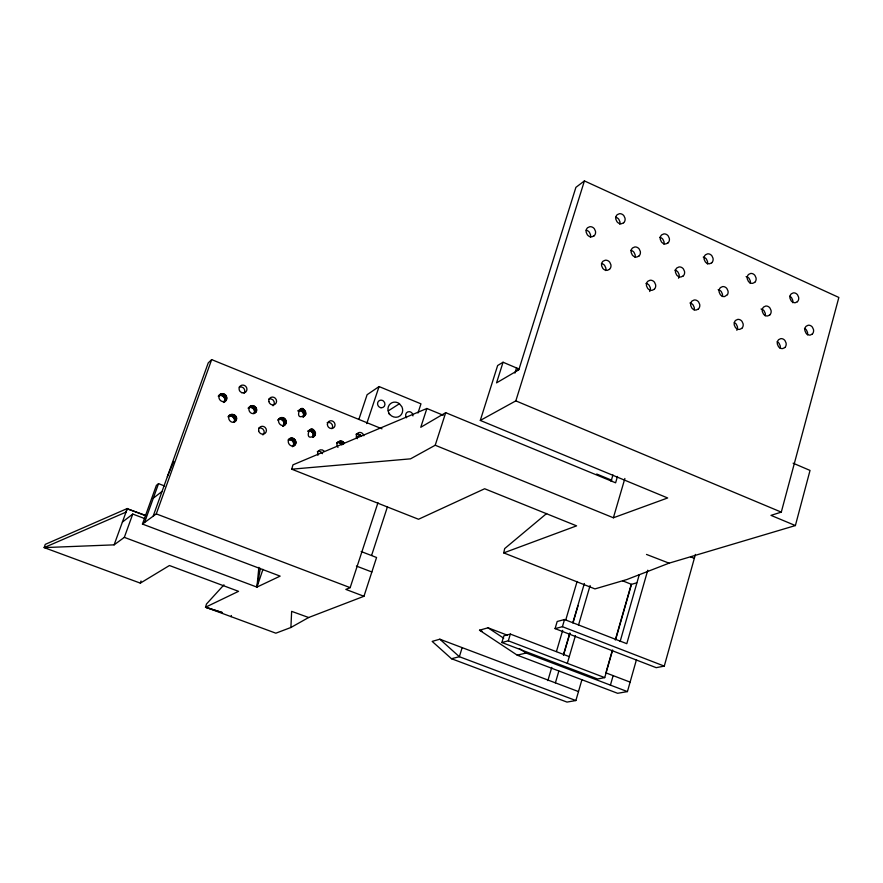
<?xml version="1.0" encoding="UTF-8"?>
<svg xmlns="http://www.w3.org/2000/svg" width="883" height="883" viewBox="0 0 883 883"><rect width="100%" height="100%" fill="white"/><g stroke="black" fill="none" stroke-linecap="round" stroke-linejoin="round"><path stroke-width="1.32" d="M223.962 584.844L206.49 604.005L205.54 607.217L275.849 633.188L290.904 627.493L291.644 611.356L308.642 617.515L363.962 596.279L376.566 557.493L361.158 551.533M114.117 544.855L127.34 508.487L45.265 544.37L44.15 547.603L114.117 544.855L124.326 537.361L256.92 587.107L258.874 567.339M164.691 486.025L158.543 483.652L156.379 485.374L142.439 524.061L280.132 576.124L256.92 587.107L260.375 568.387M315.397 434.756C311.368 417.24 301.578 445.164 315.397 434.756L312.615 437.217L314.955 435.65M305.739 414.337C301.721 396.82 291.898 424.701 305.739 414.337L302.99 416.875L305.297 415.231M313.057 436.334C314.182 433.266 310.728 429.889 307.714 431.279L310.043 429.679M293.046 445.926C295.253 442.869 291.522 438.365 288.101 439.966C293.101 433.586 300.176 444.591 292.372 446.666L295.319 444.381M303.432 415.992C304.569 412.924 301.103 409.557 298.09 410.926M283.377 425.496C285.595 422.438 281.876 417.935 278.443 419.524C283.388 413.012 290.463 424.061 282.703 426.235L285.617 423.873M256.015 411.997L253.885 413.674C256.136 410.595 252.361 406.081 248.918 407.67C252.571 401.666 260.529 410.253 254.481 413.255C250.044 415.352 246.368 407.935 251.037 405.97M235.949 420.705L233.885 422.361C236.478 418.862 231.357 414.039 228.024 416.853C231.059 411.025 240.088 416.842 235.264 421.445C231.467 424.668 226.136 418.299 230.077 415.176M224.127 401.754C226.732 398.233 221.6 393.41 218.256 396.235C222.759 388.818 231.523 399.326 223.443 402.482L226.158 400.021M793.122 463.189L810.031 470.429L795.384 525.562L669.071 563.166L626.864 579.535L594.943 588.906L503.718 552.89L504.679 548.586L546.676 513.476M795.384 525.562L770.98 515.363L781.289 512.129L838.85 297.461L584.414 180.916L575.904 187.351L518.818 369.811L496.555 382.858L503.056 362.24L519.061 369.028M647.758 570.208L626.798 643.685L564.535 619.524L557.184 621.489L555.076 628.619L656.201 667.669L664.27 666.113L695.429 554.414M507.228 635.142L488.023 627.802L479.502 630.208L517.228 655.164L617.625 693.298L627.427 691.599L636.477 659.601M503.718 552.89L576.588 525.849L484.657 488.752L418.52 519.259L291.732 469.193L292.968 464.844L426.875 408.487L443.244 415.242M606.246 671.533L612.283 650.495M615.296 639.976L631.146 584.756M569.281 656.621L510.352 634.082L503.895 635.815L501.864 642.515L597.625 678.983L604.734 677.614L612.647 650.02M615.661 639.513L631.488 584.347L636.72 582.846M620.131 641.511L639.237 574.756M610.418 685.131L613.133 675.627M231.026 616.632L231.368 615.484M578.475 691.566L439.833 639.204L432.162 641.4L451.5 658.729L566.996 702.084L575.882 700.539L581.886 679.822M291.732 469.193L410.54 458.84L435.22 445.242L613.387 517.78L624.877 478.476M611.069 481.279L612.934 474.955M563.575 654.237L569.734 633.266M572.813 622.791L584.358 583.475M555.396 682.846L558.851 671.069M563.464 655.374L569.999 633.122M573.078 622.658L578.078 605.639M617.471 476.445L615.606 482.813L445.694 412.67L420.772 427.284L426.875 408.487M567.316 663.332L575.451 635.561M578.531 625.021L590.109 585.517M555.076 628.619L562.416 626.698L564.535 619.524M547.868 680.605L551.765 667.382M556.445 651.522L562.681 630.363M565.804 619.789L577.107 581.444M501.864 642.515L508.321 640.826L510.352 634.082M462.151 647.636L459.359 656.709L451.5 658.729M613.387 517.78L667.658 497.968L480.286 420.429L515.827 400.871L584.414 180.916M514.921 373.101L516.533 367.957L518.321 370.021M480.286 420.429L497.637 365.529L503.056 362.24M145.938 515.562L127.119 508.729L126.015 512.107L44.15 547.603L140.342 583.133L141.015 580.992M435.22 445.242L445.694 412.67M363.962 596.279L345.849 589.403L350.165 587.648L377.968 502.703M371.666 555.208L387.372 506.997M417.979 413.012L420.97 403.84L379.072 386.555L367.107 394.712L358.906 419.27M366.743 423.608L379.072 386.555M256.92 587.107L262.957 569.369M142.439 524.061L156.28 513.895L211.666 359.613L381.986 428.818M144.547 522.515L158.543 483.652M153.156 516.191L208.245 362.88L211.666 359.613M124.326 537.361L132.759 514.061L145.552 518.906M167.373 476.643L173.741 461.456M342.648 444.458L344.271 443.432C342.052 438.1 334.083 443.089 337.979 447.394M280.673 417.88C275.507 420.142 280.684 428.178 284.944 424.613M220.264 394.48C216.335 397.593 221.677 403.95 225.474 400.75M219.127 395.716L221.147 393.95M220.11 395.441L222.13 393.686M221.136 395.441L223.167 393.686M222.152 395.705L224.183 393.95M223.079 396.213L225.099 394.458M223.841 396.942L225.882 395.198M224.414 397.836L226.445 396.092M224.735 398.829L226.776 397.085M224.801 399.856L226.832 398.123M224.591 400.86L226.622 399.116M228.885 416.334L230.938 414.657M229.856 416.07L231.909 414.392M230.882 416.059L232.946 414.381M231.898 416.323L233.962 414.646M232.814 416.831L234.878 415.153M233.587 417.56L235.651 415.882M234.161 418.443L236.236 416.776M248.057 408.2L250.165 406.5M234.492 419.436L236.556 417.769M249.889 407.394L252.008 405.694M234.547 420.463L236.622 418.807M250.904 407.394L253.035 405.694M234.337 421.467L236.412 419.811M251.909 407.659L254.039 405.959M252.825 408.167L254.955 406.467M253.587 408.884L255.728 407.195M254.161 409.778L256.291 408.078M254.481 410.761L256.622 409.072M254.547 411.787L256.677 410.109M254.337 412.78L256.478 411.103M122.395 522.085L132.759 514.061M153.311 498.178L162.064 491.423M278.333 419.502L279.812 418.399M277.659 420.231L279.138 419.138M279.403 419.248L281.633 417.604M280.419 419.248L282.648 417.593M281.412 419.502L283.642 417.858M282.317 420.01L284.558 418.365M283.079 420.727L285.319 419.083M298.012 410.882L300.375 409.248M283.642 421.61L285.882 419.966M299.039 410.65L301.335 408.984M300.043 410.65L302.339 408.972M283.962 422.593L286.202 420.959M301.026 410.904L303.333 409.237M284.028 423.619L286.269 421.986M283.829 424.613L286.07 422.979M301.931 411.412L304.227 409.734M282.604 426.213L284.094 425.131M302.681 412.129L304.988 410.463M303.244 413.001L305.551 411.335M303.564 413.984L305.871 412.328M303.631 415.01L305.937 413.343M303.101 417.052L304.635 415.948M289.061 439.69L291.324 438.123M290.077 439.679L292.339 438.111M291.059 439.933L293.333 438.365M291.964 440.44L294.238 438.873M292.726 441.158L294.999 439.591M308.664 431.003L310.993 429.403M293.299 442.03L295.573 440.474M309.668 430.992L311.997 429.392M310.65 431.246L312.979 429.646M293.62 443.023L295.904 441.456M311.556 431.754L313.884 430.153M293.686 444.039L295.971 442.493M293.487 445.032L295.772 443.487M312.306 432.46L314.646 430.871M312.858 433.343L315.209 431.754M313.189 434.326L315.529 432.736M313.255 435.341L315.595 433.763M312.737 437.427L314.293 436.379M336.699 442.935L339.149 441.379M336.732 442.924L340.098 441.103M388.277 410.86L399.447 403.73L401.942 406.875A7.759 7.207 57 0 1 400.142 415.794C396.412 418.884 390.485 416.842 388.675 412.571A7.759 7.207 57 0 1 390.485 403.641L392.096 402.67A7.759 7.207 57 0 1 399.447 403.73M337.67 442.648L341.092 441.092M338.664 442.637L339.635 442.891L342.074 441.345M339.635 442.891L340.529 443.387L342.968 441.842M340.529 443.387L341.279 444.094L343.719 442.56M356.279 437.262L360.551 434.568M294.646 445.12C290.397 448.707 285.242 440.694 290.364 438.398M140.342 583.133L169.437 565.517L238.542 591.334L205.54 607.217L222.328 612.592M290.904 627.493L308.642 617.515M646.499 554.436L669.071 563.166M517.228 655.164L526.091 653.023L627.427 691.599M205.54 607.217L222.505 612.603M127.119 508.729L145.794 515.716M575.882 700.539L459.359 656.709L439.833 639.204M156.28 513.895L350.165 587.648M605.87 672.846L630.109 682.117M508.321 640.826L604.734 677.614M479.502 630.208L482.074 631.19M356.401 566.058L371.853 571.985M562.416 626.698L664.27 666.113M622.614 580.815L631.488 584.347M690.572 556.842L694.325 558.365M596.698 474.016L611.809 480.253M515.827 400.871L781.289 512.129M488.023 627.802L503.696 638.188M519.381 648.575L526.091 653.023M341.279 444.094L341.831 444.966M388.575 412.957L389.558 414.557M406.555 417.78A3.874 3.587 58 0 1 409.502 411.688L410.44 411.931A3.874 3.587 58 0 1 412.957 415.915M327.151 422.659A3.974 3.731 54.1 0 1 332.019 428.586M268.774 399.083A4.018 3.786 48.6 0 1 273.035 405.794M258.62 428.211A4.029 3.819 49.2 0 1 262.902 434.944M317.946 455.275A3.996 3.775 55.4 0 1 324.293 451.279M317.339 451.621A3.985 3.764 55.3 0 1 322.483 453.674M357.273 438.708A3.962 3.72 56.7 0 1 358.421 432.736A3.962 3.72 56.7 0 1 363.829 435.761M355.937 434.304A3.951 3.698 56.6 0 1 361.004 436.345M239.194 387.151A4.04 3.819 45.6 0 1 244.161 393.167M777.139 341.765A4.901 4.216 65 0 1 779.093 343.332L780.175 345.695A5.199 4.47 65 0 1 780.119 348.244M807.437 334.845A5.166 4.404 65 0 0 807.492 332.317L806.411 329.966A4.868 4.15 65 0 0 804.479 328.41M619.789 224.238A5.32 4.647 57.6 0 0 619.899 221.677L618.784 219.249A5.011 4.382 57.6 0 0 615.55 217.262M703.243 257.119A4.934 4.26 60.9 0 1 706.389 259.072L707.493 261.456A5.243 4.525 60.9 0 1 707.404 263.995M689.921 303.024A4.967 4.327 62.1 0 1 693.1 304.955L694.204 307.361A5.276 4.592 62.1 0 1 694.115 309.933M746.102 276.6A4.901 4.205 62.4 0 1 749.203 278.531L750.296 280.904A5.199 4.47 62.4 0 1 750.23 283.432M718.155 289.701A4.934 4.272 62.3 0 1 721.301 291.633L722.393 294.017A5.232 4.525 62.3 0 1 722.316 296.567M792.647 302.681A5.166 4.404 63.8 0 0 792.702 300.154L791.621 297.803A4.868 4.15 63.8 0 0 789.689 296.246M590.374 237.24A5.364 4.713 57.1 0 0 590.484 234.657L589.369 232.218A5.055 4.437 57.2 0 0 586.102 230.22M605.694 270.54A5.353 4.713 58.7 0 0 605.804 267.946L604.678 265.507A5.044 4.448 58.7 0 0 601.422 263.52M736.841 330.308A5.232 4.536 63.6 0 0 737.393 326.622L736.301 324.238A4.934 4.272 63.6 0 0 734.325 322.659M678.508 278.222A5.276 4.592 60.7 0 0 679.104 274.536L677.989 272.13A4.967 4.327 60.7 0 0 674.811 270.176M645.981 283.41A5 4.382 60.5 0 1 649.204 285.375L650.307 287.792A5.309 4.658 60.5 0 1 649.711 291.511M659.7 237.328A4.978 4.327 59.3 0 1 662.89 239.304L663.994 241.699A5.276 4.592 59.3 0 1 663.906 244.26M634.998 257.306A5.32 4.647 59 0 0 635.109 254.734L633.994 252.317A5.011 4.382 59 0 0 630.76 250.331M761.047 309.017A4.901 4.216 63.7 0 1 764.148 310.926L765.241 313.299A5.199 4.47 63.7 0 1 765.175 315.838M727.437 294.657L724.623 296.556A4.956 4.283 62.3 0 1 720.285 294.602L719.181 292.196A5.265 4.547 62.3 0 1 720.495 287.582L722.57 286.611A4.956 4.283 62.3 0 1 726.897 288.564L728 290.971A5.265 4.547 62.3 0 1 727.437 294.657M784.799 347.56L782.768 348.553A4.923 4.227 65 0 1 778.497 346.655L777.404 344.271A5.221 4.492 65 0 1 778.674 339.646L780.704 338.664A4.923 4.227 65 0 1 784.965 340.562L786.058 342.946A5.221 4.492 65 0 1 784.799 347.56M812.25 334.083L810.252 335.065A4.89 4.172 65 0 1 806.024 333.167L804.943 330.794A5.188 4.426 65 0 1 806.179 326.224L808.177 325.242A4.89 4.172 65 0 1 812.393 327.151L813.486 329.514A5.188 4.426 65 0 1 812.25 334.083M797.36 301.732L795.362 302.692A4.89 4.172 63.8 0 1 791.124 300.772L790.031 298.399A5.188 4.426 63.8 0 1 791.289 293.851L793.298 292.891A4.89 4.172 63.8 0 1 797.526 294.812L798.607 297.185A5.188 4.426 63.8 0 1 797.36 301.732M769.766 314.966L767.735 315.937A4.923 4.227 63.7 0 1 763.453 314.017L762.349 311.633A5.221 4.481 63.7 0 1 763.64 307.041L765.671 306.059A4.923 4.227 63.7 0 1 769.943 307.99L771.036 310.375A5.221 4.492 63.7 0 1 769.766 314.966M741.786 328.377L739.722 329.37A4.956 4.283 63.7 0 1 735.396 327.438L734.281 325.032A5.265 4.547 63.7 0 1 735.594 320.408L737.658 319.414A4.956 4.283 63.6 0 1 741.985 321.346L743.089 323.752A5.265 4.547 63.6 0 1 741.786 328.377M754.733 282.361L752.691 283.322A4.923 4.227 62.4 0 1 748.398 281.379L747.305 278.995A5.232 4.481 62.4 0 1 748.596 274.425L750.638 273.465A4.923 4.227 62.4 0 1 754.921 275.419L756.014 277.803A5.232 4.481 62.4 0 1 754.733 282.361M698.354 309.017L696.257 309.999A5 4.349 62.2 0 1 691.864 308.046L690.749 305.628A5.298 4.614 62.2 0 1 692.095 300.971L694.204 299.988A5 4.349 62.2 0 1 698.585 301.953L699.689 304.359A5.298 4.614 62.2 0 1 698.354 309.017M711.687 262.814L709.612 263.774A4.967 4.283 61 0 1 705.263 261.798L704.159 259.392A5.265 4.547 61 0 1 705.495 254.801L707.57 253.851A4.967 4.283 61 0 1 711.908 255.827L713.011 258.233A5.265 4.547 61 0 1 711.687 262.814M654.215 289.337L652.084 290.319A5.033 4.404 60.5 0 1 647.625 288.333L646.511 285.893A5.342 4.669 60.5 0 1 647.901 281.224L650.031 280.242A5.033 4.404 60.5 0 1 654.48 282.229L655.594 284.668A5.342 4.669 60.5 0 1 654.215 289.337M683.155 275.982L681.047 276.953A5 4.349 60.8 0 1 676.654 274.977L675.539 272.549A5.298 4.614 60.8 0 1 676.897 267.924L679.005 266.953A5 4.338 60.7 0 1 683.398 268.94L684.513 271.357A5.309 4.614 60.7 0 1 683.155 275.982M667.956 242.946L665.848 243.907A5 4.338 59.4 0 1 661.433 241.898L660.318 239.481A5.309 4.603 59.4 0 1 661.687 234.878L663.806 233.918A5 4.338 59.4 0 1 668.21 235.927L669.325 238.344A5.309 4.603 59.4 0 1 667.956 242.946M638.917 256.07L636.775 257.03A5.033 4.404 59.1 0 1 632.305 255.032L631.19 252.593A5.342 4.669 59.1 0 1 632.592 247.946L634.734 246.975A5.033 4.404 59 0 1 639.193 248.984L640.307 251.423A5.342 4.669 59 0 1 638.917 256.07M609.458 269.37L607.283 270.353A5.077 4.459 58.7 0 1 602.769 268.344L601.643 265.882A5.386 4.735 58.7 0 1 603.067 261.191L605.241 260.22A5.077 4.459 58.7 0 1 609.756 262.229L610.881 264.69A5.386 4.735 58.7 0 1 609.458 269.37M594.049 235.871L591.864 236.832A5.077 4.459 57.2 0 1 587.338 234.801L586.213 232.339A5.386 4.735 57.2 0 1 587.648 227.682L589.833 226.721A5.077 4.459 57.2 0 1 594.347 228.752L595.484 231.214A5.386 4.735 57.2 0 1 594.049 235.871M623.608 222.803L621.455 223.752A5.044 4.393 57.6 0 1 616.985 221.721L615.859 219.282A5.353 4.669 57.6 0 1 617.272 214.657L619.425 213.708A5.044 4.393 57.6 0 1 623.895 215.75L625.009 218.178A5.353 4.669 57.6 0 1 623.608 222.803M381.059 407.736L380.109 407.493A3.896 3.62 56 0 1 377.758 402.527A3.896 3.62 56 0 1 382.449 400.441L383.321 400.937A3.896 3.62 56 0 1 381.059 407.736M241.71 392.659L240.021 391.423A4.062 3.83 45.7 0 1 241.589 385.253A4.062 3.83 45.7 0 1 246.942 389.171A4.062 3.83 45.7 0 1 241.71 392.659M327.394 424.16A3.985 3.742 54.2 0 0 332.924 428.233A3.985 3.742 54.2 0 0 333.344 421.522A3.985 3.742 54.2 0 0 327.394 424.16M268.84 401.522A4.029 3.797 48.7 0 0 275.231 404.105A4.029 3.797 48.7 0 0 273.929 397.35A4.029 3.797 48.7 0 0 268.84 401.522M258.653 430.783A4.051 3.841 49.3 0 0 265.088 433.343A4.051 3.841 49.3 0 0 263.774 426.555A4.051 3.841 49.3 0 0 258.653 430.783"/></g></svg>
